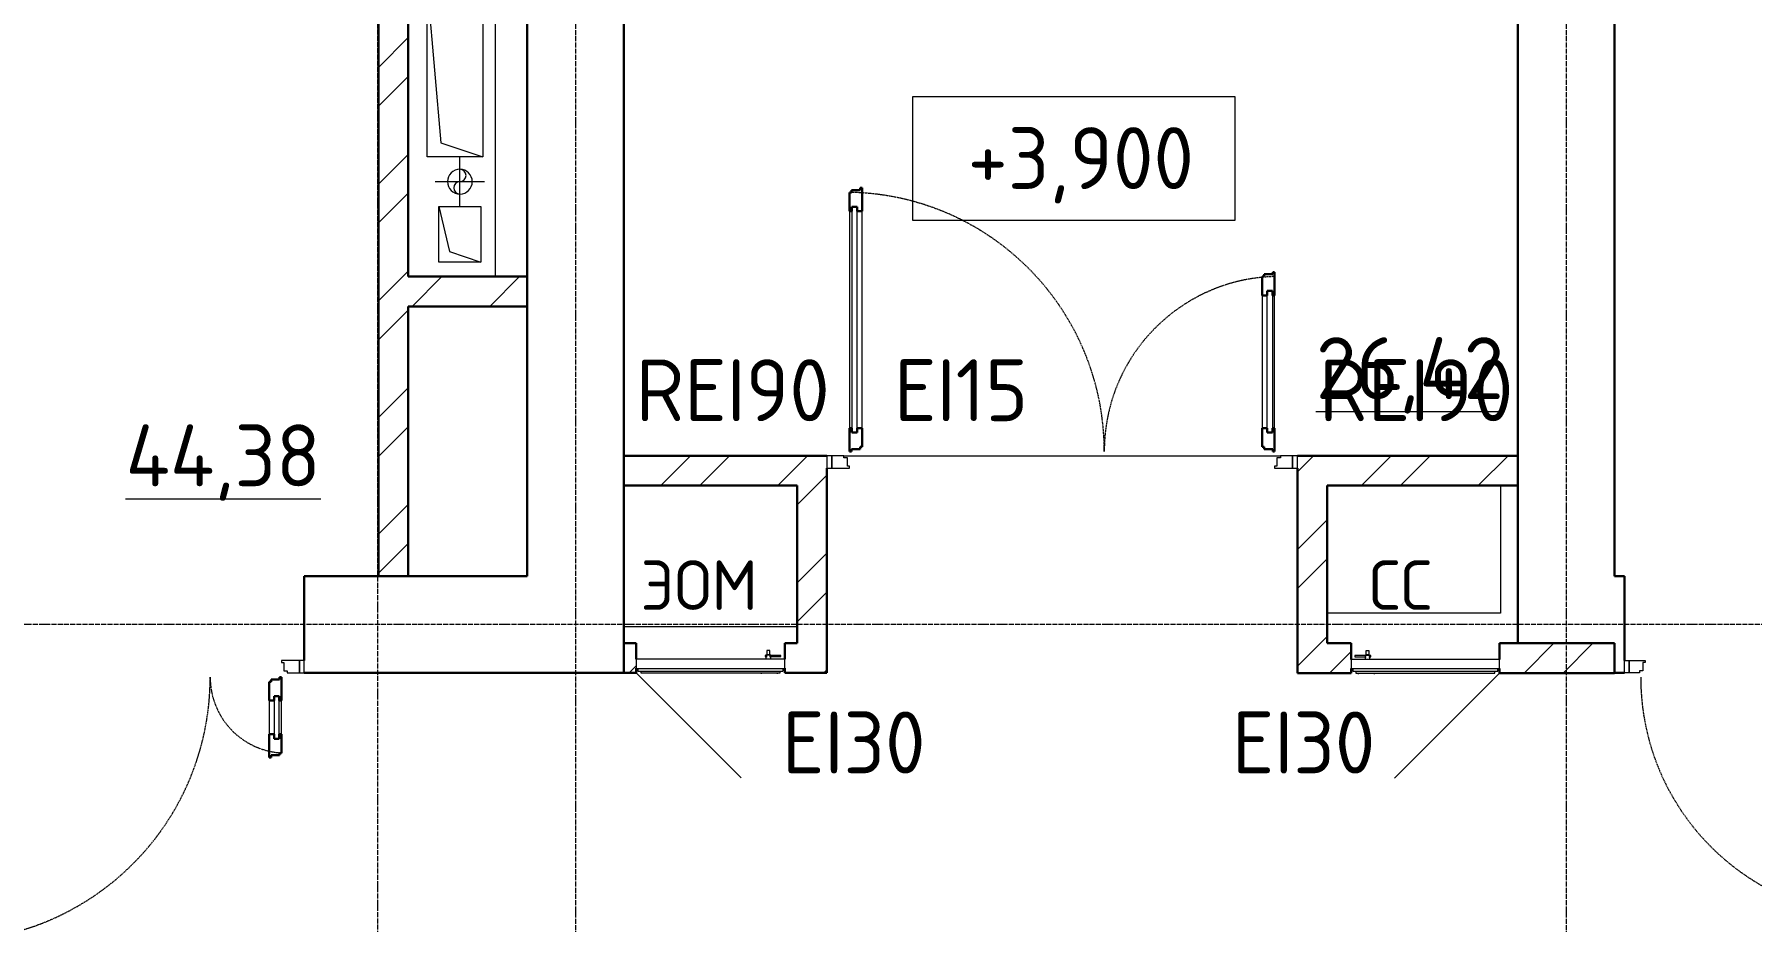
# Model space of a CAD drawing. Header units: millimetres. Extents: x -695119 to 412940, y -249585 to 622758.
# Drawn here: x 99296 to 106230, y 523328 to 526912 of the extents above; entities that cross this region are included whole.
import ezdxf

# ---------------------------------------------------------------- set-up
doc = ezdxf.new("R2010")
doc.units = ezdxf.units.MM
doc.linetypes.add('ADSK_Линия сетки', pattern=[25, 20, -2.5, 0, -2.5])
doc.linetypes.add('ADSK_Штриховая_ш2 п1_5', pattern=[4.5, 3, -1.5])
for name, color, linetype, lineweight in [('Высотные отметки', 7, 'Continuous', 9), ('Двери', 8, 'Continuous', 9), ('Каркас_Импост', 8, 'Continuous', 9), ('Марки помещений', 8, 'Continuous', 20), ('Монтажный зазор', 8, 'Continuous', 9), ('Оборудование', 8, 'Continuous', 18), ('Оси', 252, 'Continuous', 9), ('Остекление', 8, 'Continuous', 9), ('Открывание', 8, 'ADSK_Штриховая_ш2 п1_5', 9), ('Панель', 252, 'Continuous', 30), ('Перекрытия', 7, 'Continuous', 18), ('Стены разрез', 7, 'Continuous', 30), ('Текстовые примечания', 7, 'Continuous', 9), ('Типовые аннотации', 8, 'Continuous', 18)]:
    doc.layers.add(name, color=color, linetype=linetype, lineweight=lineweight)
doc.styles.add('GOST Common_1', font='', dxfattribs={"height": 250})
doc.styles.add('GOST Common_3', font='', dxfattribs={"height": 3.5})
doc.styles.get('GOST Common_1').set_extended_font_data('GOST type B')
doc.styles.get('GOST Common_3').set_extended_font_data('GOST type B')
pattern_1 = [(45, (91217.38, 536167.97), (-235.732, 235.732), []), (45, (91374.53, 536167.97), (-235.732, 235.732), [])]

# ---------------------------------------------------------------- blocks, each defined once
blk = doc.blocks.new('Дверь_Alumark_двупольная_S50 - Ш__1_5_Внутр_1900х2350-3131911-План 2 этажа смеж')
at = {"layer": 'Каркас_Импост'}
for p, q in [((-756, 60), (-805, 60)), ((-805, 60), (-805, 10)), ((-805, 10), (-733, 10)), ((-756, 52), (-756, 60)), ((-742, 52), (-756, 52)), ((-742, 18), (-742, 52)), ((-733, 18), (-742, 18)), ((-733, 10), (-733, 18)), ((992, 18), (983, 18)), ((983, 18), (983, 10)), ((983, 10), (1055, 10)), ((1006, 52), (992, 52)), ((992, 52), (992, 18)), ((1006, 60), (1006, 52)), ((1055, 60), (1006, 60)), ((1055, 10), (1055, 60))]:
    blk.add_line(p, q, dxfattribs=at)
at = {"layer": 'Монтажный зазор'}
for p, q in [((-825, 60), (-825, 10)), ((-805, 60), (-825, 60)), ((-825, 10), (-805, 10)), ((-805, 10), (-805, 60)), ((1075, 60), (1055, 60)), ((1055, 60), (1055, 10)), ((1055, 10), (1075, 10)), ((1075, 10), (1075, 60))]:
    blk.add_line(p, q, dxfattribs=at)
at = {"layer": 'Остекление'}
for p, q in [((-724, 1066), (-724, 154)), ((-703, 1066), (-724, 1066)), ((-703, 154), (-703, 1066)), ((953, 154), (953, 726)), ((953, 726), (974, 726)), ((974, 726), (974, 154)), ((-724, 154), (-703, 154)), ((974, 154), (953, 154))]:
    blk.add_line(p, q, dxfattribs=at)
at = {"layer": 'Открывание'}
for centre, radius, start, end in [((-751, 78), 1046, 360, 89.01398), ((1001, 78), 706, 91.46096, 180)]:
    blk.add_arc(centre, radius, start, end, dxfattribs=at)
at = {"layer": 'Панель'}
for p, q in [((-725, 1124), (-733, 1124)), ((-733, 1124), (-733, 1048)), ((-691, 1133), (-725, 1133)), ((-725, 1133), (-725, 1124)), ((-683, 1142), (-691, 1142)), ((-691, 1142), (-691, 1133)), ((-683, 1048), (-683, 1142)), ((-724, 1048), (-733, 1048)), ((-724, 1066), (-724, 1048)), ((-703, 1066), (-724, 1066)), ((-703, 1048), (-703, 1066)), ((-683, 1048), (-703, 1048)), ((941, 784), (933, 784)), ((933, 784), (933, 708)), ((975, 793), (941, 793)), ((941, 793), (941, 784)), ((983, 802), (975, 802)), ((975, 802), (975, 793)), ((983, 708), (983, 802)), ((933, 708), (953, 708)), ((953, 708), (953, 726)), ((953, 726), (974, 726)), ((974, 726), (974, 708)), ((974, 708), (983, 708)), ((-733, 172), (-733, 78)), ((-724, 172), (-733, 172)), ((-724, 154), (-724, 172)), ((-703, 154), (-724, 154)), ((-703, 172), (-703, 154)), ((-683, 172), (-703, 172)), ((-683, 96), (-683, 172)), ((933, 172), (933, 96)), ((933, 172), (953, 172)), ((953, 172), (953, 154)), ((953, 154), (974, 154)), ((974, 172), (983, 172)), ((974, 154), (974, 172)), ((983, 78), (983, 172)), ((-733, 78), (-725, 78)), ((-725, 78), (-725, 87)), ((-725, 87), (-691, 87)), ((-691, 87), (-691, 96)), ((-691, 96), (-683, 96)), ((933, 96), (941, 96)), ((941, 96), (941, 87)), ((941, 87), (975, 87)), ((975, 87), (975, 78)), ((975, 78), (983, 78))]:
    blk.add_line(p, q, dxfattribs=at)
at = {"layer": 'Панель', "lineweight": 9}
for p, q in [((-733, 1048), (-733, 172)), ((-683, 172), (-683, 1048)), ((933, 708), (933, 172)), ((983, 172), (983, 708))]:
    blk.add_line(p, q, dxfattribs=at)
blk = doc.blocks.new('pcheladekorei60podpokrasku - min300x300h  ___ max1050x2300h 2-3419740-План 2 этажа смеж')
at = {"layer": 'Оборудование'}
for p, q in [((-159.2, 10.4), (-159.2, 5.4)), ((-113.3, 10.4), (-159.2, 10.4)), ((-159.2, 5.4), (-113.3, 5.4)), ((-118.2, 10.9), (-118.2, -5)), ((-98.9, 10.9), (-118.2, 10.9)), ((-114.6, 12.9), (-116.6, 10.9)), ((-114.6, 30.3), (-114.6, 12.9)), ((-102.4, 30.3), (-114.6, 30.3)), ((-102.4, 12.9), (-114.6, 12.9)), ((-95.4, 10.4), (-103.7, 10.4)), ((-103.7, 5.4), (-95.4, 5.4)), ((-102.4, 12.9), (-102.4, 30.3)), ((-100.4, 10.9), (-102.4, 12.9)), ((-98.9, -5), (-98.9, 10.9)), ((-95.4, 5.4), (-95.4, 10.4)), ((-175, -5), (-175, -41.4)), ((425, -5), (-175, -5)), ((-174.1, -42.3), (424.1, -42.3)), ((-168, -42.3), (-168, -52)), ((-167, -53), (417, -53)), ((-156, -54.5), (-156, -60)), ((-156, -60), (406, -60)), ((-147, -60), (-147, -62)), ((-147, -62), (-143, -62)), ((-147, -62), (-143, -62)), ((-82.5, -62), (-143, -62)), ((-82.5, -62), (-78.5, -62)), ((-82.5, -62), (-78.5, -62)), ((-78.5, -62), (-78.5, -60)), ((425, -60), (0.7, -484.3)), ((406, -60), (406, -54.5)), ((418, -52), (418, -42.3)), ((425, -41.4), (425, -5))]:
    blk.add_line(p, q, dxfattribs=at)
for points, knots in [([(-175, -41.4), (-175, -41.5), (-175, -41.6), (-174.9, -41.8), (-174.8, -42), (-174.6, -42.1), (-174.5, -42.2), (-174.3, -42.3), (-174.2, -42.3), (-174.1, -42.3)], [0, 0, 0, 0, 0.166667, 0.333333, 0.458333, 0.583333, 0.708333, 0.833333, 1, 1, 1, 1]), ([(-168, -52), (-168, -52.1), (-168, -52.3), (-167.9, -52.5), (-167.8, -52.7), (-167.6, -52.8), (-167.5, -52.9), (-167.4, -52.9), (-167.3, -53), (-167.1, -53), (-167, -53)], [0, 0, 0, 0, 0.166667, 0.333333, 0.458333, 0.583333, 0.666667, 0.75, 0.833333, 1, 1, 1, 1]), ([(-157.5, -53), (-157.4, -53), (-157.2, -53), (-156.9, -53.1), (-156.8, -53.2), (-156.6, -53.3), (-156.4, -53.4), (-156.3, -53.6), (-156.2, -53.8), (-156.1, -53.9), (-156, -54.2), (-156, -54.4), (-156, -54.5)], [0, 0, 0, 0, 0.166667, 0.25, 0.333333, 0.416667, 0.5, 0.583333, 0.666667, 0.75, 0.833333, 1, 1, 1, 1]), ([(406, -54.5), (406, -54.4), (406, -54.2), (406.1, -53.9), (406.2, -53.8), (406.3, -53.6), (406.4, -53.4), (406.6, -53.3), (406.8, -53.2), (406.9, -53.1), (407.2, -53), (407.4, -53), (407.5, -53)], [-1, -1, -1, -1, -0.833333, -0.75, -0.666667, -0.583333, -0.5, -0.416667, -0.333333, -0.25, -0.166667, 0, 0, 0, 0]), ([(417, -53), (417.1, -53), (417.3, -53), (417.4, -52.9), (417.5, -52.9), (417.6, -52.8), (417.8, -52.7), (417.9, -52.5), (418, -52.3), (418, -52.1), (418, -52)], [-1, -1, -1, -1, -0.833333, -0.75, -0.666667, -0.583333, -0.458333, -0.333333, -0.166667, 0, 0, 0, 0]), ([(424.1, -42.3), (424.2, -42.3), (424.3, -42.3), (424.5, -42.2), (424.6, -42.1), (424.8, -42), (424.9, -41.8), (425, -41.6), (425, -41.5), (425, -41.4)], [-1, -1, -1, -1, -0.833333, -0.75, -0.583333, -0.458333, -0.333333, -0.166667, 0, 0, 0, 0])]:
    blk.add_open_spline(points, degree=3, knots=knots, dxfattribs=at)
blk = doc.blocks.new('pcheladekorei60podpokrasku_Л - min300x300h  ___ max1050x2300h Л-3431189-План 2 этажа смеж')
at = {"layer": 'Оборудование'}
for p, q in [((425, 60), (0.7, 484.3)), ((-175, 41.4), (-175, 5)), ((-175, 5), (425, 5)), ((424.1, 42.3), (-174.1, 42.3)), ((-168, 52), (-168, 42.3)), ((417, 53), (-167, 53)), ((406, 60), (-156, 60)), ((-156, 60), (-156, 54.5)), ((-147, 62), (-147, 60)), ((-143, 62), (-147, 62)), ((-143, 62), (-147, 62)), ((-143, 62), (-82.5, 62)), ((-118.2, 5), (-118.2, -10.9)), ((-98.9, -10.9), (-98.9, 5)), ((-78.5, 62), (-82.5, 62)), ((-78.5, 62), (-82.5, 62)), ((-78.5, 60), (-78.5, 62)), ((406, 54.5), (406, 60)), ((418, 42.3), (418, 52)), ((425, 5), (425, 41.4)), ((-113.3, -5.4), (-159.2, -5.4)), ((-159.2, -5.4), (-159.2, -10.4)), ((-159.2, -10.4), (-113.3, -10.4)), ((-118.2, -10.9), (-98.9, -10.9)), ((-116.6, -10.9), (-114.6, -12.9)), ((-114.6, -12.9), (-114.6, -30.3)), ((-114.6, -12.9), (-102.4, -12.9)), ((-114.6, -30.3), (-102.4, -30.3)), ((-95.4, -5.4), (-103.7, -5.4)), ((-103.7, -10.4), (-95.4, -10.4)), ((-102.4, -12.9), (-100.4, -10.9)), ((-102.4, -30.3), (-102.4, -12.9)), ((-95.4, -10.4), (-95.4, -5.4))]:
    blk.add_line(p, q, dxfattribs=at)
for points, knots in [([(-174.1, 42.3), (-174.2, 42.3), (-174.3, 42.3), (-174.4, 42.2), (-174.6, 42.2), (-174.7, 42), (-174.9, 41.8), (-175, 41.6), (-175, 41.5), (-175, 41.4)], [0, 0, 0, 0, 0.166667, 0.25, 0.333333, 0.5, 0.666667, 0.833333, 1, 1, 1, 1]), ([(-167, 53), (-167.1, 53), (-167.3, 53), (-167.4, 52.9), (-167.5, 52.9), (-167.6, 52.8), (-167.8, 52.7), (-167.9, 52.5), (-168, 52.3), (-168, 52.1), (-168, 52)], [0, 0, 0, 0, 0.166667, 0.25, 0.333333, 0.416667, 0.541667, 0.666667, 0.833333, 1, 1, 1, 1]), ([(-156, 54.5), (-156, 54.4), (-156, 54.2), (-156.1, 53.9), (-156.2, 53.8), (-156.3, 53.6), (-156.4, 53.4), (-156.6, 53.3), (-156.8, 53.2), (-156.9, 53.1), (-157.2, 53), (-157.4, 53), (-157.5, 53)], [0, 0, 0, 0, 0.166667, 0.25, 0.333333, 0.416667, 0.5, 0.583333, 0.666667, 0.75, 0.833333, 1, 1, 1, 1]), ([(407.5, 53), (407.4, 53), (407.2, 53), (406.9, 53.1), (406.8, 53.2), (406.6, 53.3), (406.4, 53.4), (406.3, 53.6), (406.2, 53.8), (406.1, 53.9), (406, 54.2), (406, 54.4), (406, 54.5)], [-1, -1, -1, -1, -0.833333, -0.75, -0.666667, -0.583333, -0.5, -0.416667, -0.333333, -0.25, -0.166667, 0, 0, 0, 0]), ([(418, 52), (418, 52.1), (418, 52.3), (417.9, 52.5), (417.8, 52.7), (417.6, 52.8), (417.5, 52.9), (417.4, 52.9), (417.3, 53), (417.1, 53), (417, 53)], [-1, -1, -1, -1, -0.833333, -0.666667, -0.541667, -0.416667, -0.333333, -0.25, -0.166667, 0, 0, 0, 0]), ([(425, 41.4), (425, 41.5), (425, 41.6), (424.9, 41.8), (424.7, 42), (424.6, 42.2), (424.4, 42.2), (424.3, 42.3), (424.2, 42.3), (424.1, 42.3)], [-1, -1, -1, -1, -0.833333, -0.666667, -0.5, -0.333333, -0.25, -0.166667, 0, 0, 0, 0])]:
    blk.add_open_spline(points, degree=3, knots=knots, dxfattribs=at)
blk = doc.blocks.new('Дверь_Alumark_однопольная_S50 - Дв-8_Ш_1100х2350 Пр-2610413-План 2 этажа смеж')
at = {"layer": 'Каркас_Импост'}
for p, q in [((-405, 195), (-364, 195)), ((-405, 145), (-405, 195)), ((-341, 145), (-405, 145)), ((-364, 195), (-364, 187)), ((-364, 187), (-350, 187)), ((-350, 187), (-350, 153)), ((-350, 153), (-341, 153)), ((-341, 153), (-341, 145)), ((591, 153), (600, 153)), ((591, 145), (591, 153)), ((655, 145), (591, 145)), ((600, 187), (614, 187)), ((600, 153), (600, 187)), ((614, 187), (614, 195)), ((614, 195), (655, 195)), ((655, 195), (655, 145))]:
    blk.add_line(p, q, dxfattribs=at)
at = {"layer": 'Монтажный зазор'}
for p, q in [((-425, 195), (-405, 195)), ((-425, 145), (-425, 195)), ((-405, 145), (-425, 145)), ((-405, 195), (-405, 145)), ((655, 195), (675, 195)), ((655, 145), (655, 195)), ((675, 145), (655, 145)), ((675, 195), (675, 145))]:
    blk.add_line(p, q, dxfattribs=at)
at = {"layer": 'Остекление'}
for p, q in [((-332, 1105), (-332, 289)), ((-308, 1105), (-332, 1105)), ((-308, 289), (-308, 1105)), ((-332, 289), (-308, 289))]:
    blk.add_line(p, q, dxfattribs=at)
at = {"layer": 'Открывание'}
blk.add_arc((-359, 213), 968, 0, 88.93452, dxfattribs=at)
at = {"layer": 'Панель'}
for p, q in [((-341, 1181), (-333, 1181)), ((-341, 1087), (-341, 1181)), ((-333, 1181), (-333, 1172)), ((-333, 1172), (-299, 1172)), ((-299, 1172), (-299, 1163)), ((-299, 1163), (-291, 1163)), ((-291, 1163), (-291, 1087)), ((-332, 1087), (-341, 1087)), ((-332, 1105), (-332, 1087)), ((-308, 1105), (-332, 1105)), ((-308, 1087), (-308, 1105)), ((-291, 1087), (-308, 1087)), ((-341, 213), (-341, 307)), ((-332, 307), (-341, 307)), ((-332, 289), (-332, 307)), ((-308, 289), (-332, 289)), ((-308, 307), (-308, 289)), ((-291, 307), (-308, 307)), ((-291, 307), (-291, 231)), ((-333, 213), (-341, 213)), ((-333, 222), (-333, 213)), ((-299, 222), (-333, 222)), ((-299, 231), (-299, 222)), ((-291, 231), (-299, 231))]:
    blk.add_line(p, q, dxfattribs=at)
at = {"layer": 'Панель', "lineweight": 9}
for p, q in [((-341, 307), (-341, 1087)), ((-291, 1087), (-291, 307))]:
    blk.add_line(p, q, dxfattribs=at)
blk = doc.blocks.new('Дверь_Alumark_двупольная_S50 - Ш_1_5_Внутр_1520х2350 Л-3571141-План 2 этажа смеж')
at = {"layer": 'Каркас_Импост'}
for p, q in [((-566, 195), (-615, 195)), ((-615, 195), (-615, 145)), ((-615, 145), (-543, 145)), ((-566, 187), (-566, 195)), ((-552, 187), (-566, 187)), ((-552, 153), (-552, 187)), ((-543, 153), (-552, 153)), ((-543, 145), (-543, 153)), ((802, 153), (793, 153)), ((793, 153), (793, 145)), ((793, 145), (865, 145)), ((816, 187), (802, 187)), ((802, 187), (802, 153)), ((816, 195), (816, 187)), ((865, 195), (816, 195)), ((865, 145), (865, 195))]:
    blk.add_line(p, q, dxfattribs=at)
at = {"layer": 'Монтажный зазор'}
for p, q in [((-635, 195), (-635, 145)), ((-615, 195), (-635, 195)), ((-635, 145), (-615, 145)), ((-615, 145), (-615, 195)), ((885, 195), (865, 195)), ((865, 195), (865, 145)), ((865, 145), (885, 145)), ((885, 145), (885, 195))]:
    blk.add_line(p, q, dxfattribs=at)
at = {"layer": 'Остекление'}
for p, q in [((763, 289), (763, 1221)), ((763, 1221), (784, 1221)), ((784, 1221), (784, 289)), ((-534, 461), (-534, 289)), ((-513, 461), (-534, 461)), ((-513, 289), (-513, 461)), ((-534, 289), (-513, 289)), ((784, 289), (763, 289))]:
    blk.add_line(p, q, dxfattribs=at)
at = {"layer": 'Открывание'}
for centre, radius, start, end in [((811, 213), 1066, 90.96752, 180), ((-561, 213), 306, 360, 86.62771)]:
    blk.add_arc(centre, radius, start, end, dxfattribs=at)
at = {"layer": 'Панель'}
for p, q in [((751, 1279), (743, 1279)), ((743, 1279), (743, 1203)), ((785, 1288), (751, 1288)), ((751, 1288), (751, 1279)), ((793, 1297), (785, 1297)), ((785, 1297), (785, 1288)), ((793, 1203), (793, 1297)), ((743, 1203), (763, 1203)), ((763, 1203), (763, 1221)), ((763, 1221), (784, 1221)), ((784, 1221), (784, 1203)), ((784, 1203), (793, 1203)), ((-535, 519), (-543, 519)), ((-543, 519), (-543, 443)), ((-501, 528), (-535, 528)), ((-535, 528), (-535, 519)), ((-493, 537), (-501, 537)), ((-501, 537), (-501, 528)), ((-493, 443), (-493, 537)), ((-534, 443), (-543, 443)), ((-534, 461), (-534, 443)), ((-513, 461), (-534, 461)), ((-513, 443), (-513, 461)), ((-493, 443), (-513, 443)), ((-543, 307), (-543, 213)), ((-534, 307), (-543, 307)), ((-534, 289), (-534, 307)), ((-513, 289), (-534, 289)), ((-513, 307), (-513, 289)), ((-493, 307), (-513, 307)), ((-493, 231), (-493, 307)), ((743, 307), (743, 231)), ((743, 307), (763, 307)), ((763, 307), (763, 289)), ((763, 289), (784, 289)), ((784, 307), (793, 307)), ((784, 289), (784, 307)), ((793, 213), (793, 307)), ((-543, 213), (-535, 213)), ((-535, 213), (-535, 222)), ((-535, 222), (-501, 222)), ((-501, 222), (-501, 231)), ((-501, 231), (-493, 231)), ((743, 231), (751, 231)), ((751, 231), (751, 222)), ((751, 222), (785, 222)), ((785, 222), (785, 213)), ((785, 213), (793, 213))]:
    blk.add_line(p, q, dxfattribs=at)
at = {"layer": 'Панель', "lineweight": 9}
for p, q in [((743, 1203), (743, 307)), ((793, 307), (793, 1203)), ((-543, 443), (-543, 307)), ((-493, 307), (-493, 443))]:
    blk.add_line(p, q, dxfattribs=at)
blk = doc.blocks.new('Высотные отметки - Рамка-12095-План 2 этажа смеж')
at = {"layer": 'Типовые аннотации', "lineweight": 20}
for p, q in [((-6.5, 0), (-6.5, 5)), ((-6.5, 5), (6.5, 5)), ((6.5, 5), (6.5, 0)), ((6.5, 0), (-6.5, 0))]:
    blk.add_line(p, q, dxfattribs=at)

msp = doc.modelspace()

# ---------------------------------------------------------------- hatches: boundary and pattern name
at = {"layer": 'Стены разрез', "lineweight": 9}
h = msp.add_hatch(dxfattribs=at)
h.set_pattern_fill('FP_1', color=256, style=0, pattern_type=2)
h.set_pattern_definition(pattern_1)
h.paths.add_polyline_path([(100686.401, 525933.241), (100806.401, 525933.241), (100806.401, 530330.845), (100686.401, 530330.845), (100686.401, 527954.069)])
h = msp.add_hatch(dxfattribs=at)
h.set_pattern_fill('FP_1', color=256, style=0, pattern_type=2)
h.set_pattern_definition(pattern_1)
h.paths.add_polyline_path([(100943.574, 525813.241), (101286.401, 525813.241), (101286.401, 525933.241), (100686.401, 525933.241), (100686.401, 525813.241), (100806.401, 525813.241)])
h = msp.add_hatch(dxfattribs=at)
h.set_pattern_fill('FP_1', color=256, style=0, pattern_type=2)
h.set_pattern_definition(pattern_1)
h.paths.add_polyline_path([(100686.401, 524723.241), (100806.401, 524723.241), (100806.401, 525813.241), (100686.401, 525813.241), (100686.401, 525659.123)])
h = msp.add_hatch(dxfattribs=at)
h.set_pattern_fill('FP_1', color=256, style=0, pattern_type=2)
h.set_pattern_definition(pattern_1)
h.paths.add_polyline_path([(105286.401, 525089.604), (105286.401, 525209.604), (104396.391, 525209.604), (104396.391, 525089.604), (105111.344, 525089.604)])
h.paths.add_polyline_path([(101676.401, 525089.604), (102496.391, 525089.604), (102496.391, 525209.604), (101676.401, 525209.604)])
h = msp.add_hatch(dxfattribs=at)
h.set_pattern_fill('FP_1', color=256, style=0, pattern_type=2)
h.set_pattern_definition(pattern_1)
h.paths.add_polyline_path([(102496.391, 524333.241), (102496.391, 525089.604), (102376.391, 525089.604), (102376.391, 524333.241)])
h = msp.add_hatch(dxfattribs=at)
h.set_pattern_fill('FP_1', color=256, style=0, pattern_type=2)
h.set_pattern_definition(pattern_1)
h.paths.add_polyline_path([(104396.391, 524332.281), (104516.391, 524332.281), (104516.391, 525089.604), (104396.391, 525089.604), (104396.391, 524511.65)])
h = msp.add_hatch(dxfattribs=at)
h.set_pattern_fill('FP_1', color=256, style=0, pattern_type=2)
h.set_pattern_definition(pattern_1)
h.paths.add_polyline_path([(101676.401, 524333.241), (101726.396, 524333.241), (101726.396, 524453.241), (101676.401, 524453.241), (101676.401, 524351.397)])
h.paths.add_polyline_path([(102326.396, 524333.241), (102376.391, 524333.241), (102376.391, 524453.241), (102326.396, 524453.241), (102326.396, 524351.397)])
h = msp.add_hatch(dxfattribs=at)
h.set_pattern_fill('FP_1', color=256, style=0, pattern_type=2)
h.set_pattern_definition(pattern_1)
h.paths.add_polyline_path([(105676.401, 524332.281), (105676.401, 524452.281), (105212.807, 524452.281), (105212.807, 524332.281), (105458.658, 524332.281)])
h.paths.add_polyline_path([(104612.807, 524332.281), (104612.807, 524452.281), (104516.391, 524452.281), (104516.391, 524332.281)])

# ---------------------------------------------------------------- linework, layer by layer
at = {"lineweight": 18}
for p, q in [((101156.401, 527233.241), (101156.401, 525933.241)), ((100881.841, 526416.818), (100881.841, 527116.818)), ((100881.841, 527116.818), (100938.091, 526473.068)), ((101106.841, 527116.818), (101106.841, 526416.818)), ((100938.091, 526473.068), (101106.841, 526416.818)), ((101106.841, 526416.818), (100881.841, 526416.818)), ((101014.596, 526216.849), (101014.596, 526416.849)), ((100914.596, 526316.849), (101114.596, 526316.849)), ((100929.596, 525991.849), (100929.596, 526216.849)), ((100929.596, 526216.849), (101099.596, 526216.849)), ((100929.596, 526216.849), (100972.096, 526034.349)), ((101099.596, 526216.849), (101099.596, 525991.849)), ((100972.096, 526034.349), (101099.596, 525991.849)), ((101099.596, 525991.849), (100929.596, 525991.849)), ((101676.401, 525088.288), (102376.391, 525088.288)), ((105216.393, 525089.604), (105216.393, 524573.945)), ((105216.393, 524573.945), (104516.393, 524573.945)), ((102376.391, 524518.945), (101676.401, 524518.945))]:
    msp.add_line(p, q, dxfattribs=at)
for centre, radius, start, end in [((101014.596, 526316.849), 50, 0, 180), ((101014.596, 526341.849), 25, 270, 90), ((101014.596, 526316.849), 50, 180, 0), ((101014.596, 526291.849), 25, 90, 270)]:
    msp.add_arc(centre, radius, start, end, dxfattribs=at)
at = {"layer": 'Оси', "linetype": 'ADSK_Линия сетки'}
for p, q in [((100681.401, 569901.977), (100681.401, 504902.555)), ((101481.401, 533028.241), (101481.401, 503632.555)), ((105481.401, 533028.241), (105481.401, 503632.555)), ((127748.695, 524528.241), (50771.339, 524528.241))]:
    msp.add_line(p, q, dxfattribs=at)
at = {"layer": 'Перекрытия', "color": 49, "true_color": 0x464646}
for p, q in [((101156.401, 527233.241), (101156.401, 525933.241)), ((102565.391, 525209.604), (104327.391, 525209.604)), ((101676.401, 525088.288), (102376.391, 525088.288)), ((105216.393, 525089.604), (105216.393, 524573.945)), ((105216.393, 524573.945), (104516.393, 524573.945)), ((102376.391, 524518.945), (101676.401, 524518.945))]:
    msp.add_line(p, q, dxfattribs=at)
at = {"layer": 'Стены разрез'}
for p, q in [((101676.401, 524333.241), (101676.401, 532528.241)), ((101286.401, 530728.241), (101286.401, 524723.241)), ((105676.401, 524723.241), (105676.401, 530728.241)), ((100686.401, 530450.845), (100686.401, 524723.241)), ((105286.401, 529983.241), (105286.401, 524452.281)), ((100806.401, 525933.241), (100806.401, 527233.241)), ((101286.401, 525933.241), (100806.401, 525933.241)), ((100806.401, 525813.241), (101286.401, 525813.241)), ((100806.401, 524723.241), (100806.401, 525813.241)), ((102496.391, 525209.604), (101676.401, 525209.604)), ((105286.401, 525209.604), (104396.391, 525209.604)), ((102496.391, 524333.241), (102496.391, 525159.604)), ((104396.391, 525159.604), (104396.391, 524332.281)), ((101676.401, 525089.604), (102376.391, 525089.604)), ((102376.391, 525089.604), (102376.391, 524453.241)), ((104516.391, 525089.604), (105286.401, 525089.604)), ((104516.391, 524452.281), (104516.391, 525089.604)), ((101286.401, 524723.241), (100386.401, 524723.241)), ((100386.401, 524723.241), (100386.401, 524383.241)), ((105716.401, 524723.241), (105676.401, 524723.241)), ((105716.401, 524383.241), (105716.401, 524723.241)), ((101726.396, 524453.241), (101676.401, 524453.241)), ((101676.401, 524453.241), (101676.401, 524333.241)), ((101726.396, 524388.241), (101726.396, 524453.241)), ((102376.391, 524453.241), (102326.396, 524453.241)), ((102326.396, 524453.241), (102326.396, 524388.241)), ((104612.807, 524452.281), (104516.391, 524452.281)), ((104612.807, 524387.281), (104612.807, 524452.281)), ((105212.807, 524452.281), (105676.401, 524452.281)), ((105212.807, 524452.281), (105212.807, 524387.281)), ((105676.401, 524332.281), (105676.401, 524452.281)), ((101726.396, 524333.241), (101726.396, 524351.617)), ((102326.396, 524351.617), (102326.396, 524333.241)), ((104612.807, 524332.281), (104612.807, 524350.657)), ((105212.807, 524350.657), (105212.807, 524332.281)), ((100386.401, 524333.241), (101676.401, 524333.241)), ((101676.401, 524333.241), (101726.396, 524333.241)), ((102326.396, 524333.241), (102496.391, 524333.241)), ((104396.391, 524332.281), (104612.807, 524332.281)), ((105212.807, 524332.281), (105676.401, 524332.281)), ((105676.401, 524333.241), (105716.401, 524333.241))]:
    msp.add_line(p, q, dxfattribs=at)

# ---------------------------------------------------------------- block references
at = {"layer": 'Высотные отметки', "lineweight": 20, "xscale": 99.99999999999993, "yscale": 99.99999999999993, "zscale": 99.99999999999993}
msp.add_blockref('Высотные отметки - Рамка-12095-План 2 этажа смеж', (103493.427, 526160.155), dxfattribs=at)
at = {"layer": 'Двери'}
msp.add_blockref('Дверь_Alumark_двупольная_S50 - Ш__1_5_Внутр_1900х2350-3131911-План 2 этажа смеж', (103321.391, 525149.604), dxfattribs=at)
at = {"layer": 'Двери', "rotation": 180}
for name, p in [('Дверь_Alumark_двупольная_S50 - Ш_1_5_Внутр_1520х2350 Л-3571141-План 2 этажа смеж', (99751.401, 524528.241)), ('Дверь_Alumark_однопольная_S50 - Дв-8_Ш_1100х2350 Пр-2610413-План 2 этажа смеж', (106391.401, 524528.241))]:
    msp.add_blockref(name, p, dxfattribs=at)
at = {"layer": 'Оборудование', "rotation": 180}
msp.add_blockref('pcheladekorei60podpokrasku_Л - min300x300h  ___ max1050x2300h Л-3431189-План 2 этажа смеж', (102151.396, 524393.241), dxfattribs=at)
at = {"layer": 'Оборудование'}
msp.add_blockref('pcheladekorei60podpokrasku - min300x300h  ___ max1050x2300h 2-3419740-План 2 этажа смеж', (104787.807, 524392.281), dxfattribs=at)

# ---------------------------------------------------------------- texts
at = {"layer": 'Высотные отметки', "lineweight": 20, "insert": (103064.751, 526536.862), "char_height": 250, "width": 1028.82257, "attachment_point": 1, "line_spacing_factor": 1.022761, "style": 'GOST Common_1'}
msp.add_mtext('+3,900', dxfattribs=at)
at = {"layer": 'Марки помещений', "lineweight": 9, "char_height": 250, "attachment_point": 1, "style": 'GOST Common_1'}
for s, insert, width in [('\\L26,42', (104471.038, 525688.458), 894.68325), ('\\L44,38', (99664.848, 525336.048), 916.32881)]:
    msp.add_mtext(s, dxfattribs=dict(at, insert=insert, width=width))
at = {"layer": 'Текстовые примечания', "color": 1, "true_color": 0xff0000, "char_height": 250, "attachment_point": 1, "style": 'GOST Common_1'}
for s, insert, width in [('REI90', (101723.989, 525599.458), 880.25288), ('EI15', (102768.075, 525599.458), 606.07575), ('REI90', (104483.989, 525599.458), 880.25288), ('EI30', (102315.438, 524176.79), 663.79725), ('EI30', (104131.618, 524176.79), 663.79725)]:
    msp.add_mtext(s, dxfattribs=dict(at, insert=insert, width=width))
at = {"layer": 'Текстовые примечания', "char_height": 200, "attachment_point": 1, "style": 'GOST Common_3'}
for s, insert, width in [('ЭОМ', (101744.379, 524787.286), 555.56944), ('СС', (104685.582, 524787.286), 317.46825)]:
    msp.add_mtext(s, dxfattribs=dict(at, insert=insert, width=width))

doc.saveas('drawing.dxf')
